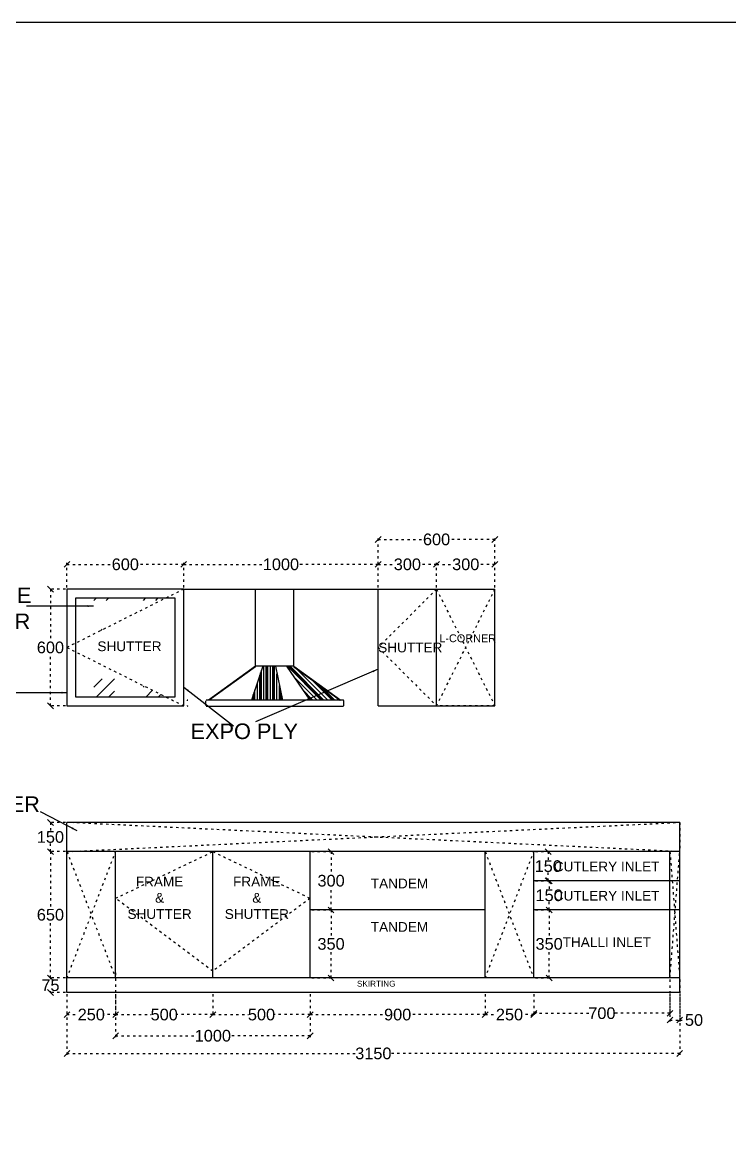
# Model space of a CAD drawing. Header units: millimetres. Extents: x 220712 to 1505573, y -354410 to 241923.
# Drawn here: x 316048 to 319685, y 126262 to 131990 of the extents above; entities that cross this region are included whole.
import ezdxf

# ---------------------------------------------------------------- set-up
doc = ezdxf.new("R2010")
doc.units = ezdxf.units.MM
doc.header["$MEASUREMENT"] = 0
doc.linetypes.add('ACAD_ISO03W100', pattern=[30, 12, -18])
doc.layers.add('Walls', color=253, linetype='Continuous')
doc.layers.add('Words', color=7, linetype='Continuous')
doc.styles.get("Standard").update_dxf_attribs({"font": 'arial.ttf'})
doc.dimstyles.get("Standard").update_dxf_attribs({"dimtxt": 60, "dimasz": 30, "dimexe": 7.75, "dimexo": 8.13, "dimgap": 0.63, "dimtad": 0, "dimtih": 1, "dimtoh": 1, "dimdec": 0, "dimzin": 0, "dimtxsty": 'Standard', "dimblk": 'OBLIQUE', "dimcen": 2.25, "dimclrd": 1, "dimclre": 1, "dimclrt": 1, "dimadec": 0, "dimazin": 0, "dimtfac": 1, "dimtdec": 0, "dimtofl": 0, "dimtmove": 0, "dimatfit": 3, "dimfxl": 1, "dimtolj": 1, "dimtzin": 0, "dimlwd": 30, "dimarcsym": 0})

# ---------------------------------------------------------------- blocks, each defined once
blk = doc.blocks.new('_Oblique')
at = {"color": 0, "linetype": 'ByBlock', "lineweight": -2}
blk.add_line((-0.5, -0.5), (0.5, 0.5), dxfattribs=at)
blk = doc.blocks.new('*D936')
at = {"layer": 'Defpoints', "color": 0, "linetype": 'ACAD_ISO03W100', "transparency": 16777216}
for p in [(316527.8, 127108.8), (316277.8, 126998.8), (316277.8, 126885.3)]:
    blk.add_point(p, dxfattribs=at)
at = {"layer": 'Walls', "color": 1, "linetype": 'ACAD_ISO03W100', "lineweight": -2, "transparency": 16777216}
for p, q in [((316527.8, 127100.6), (316527.8, 126877.5)), ((316277.8, 126990.6), (316277.8, 126877.5))]:
    blk.add_line(p, q, dxfattribs=at)
at = {"layer": 'Walls', "color": 1, "linetype": 'ACAD_ISO03W100', "lineweight": 30, "transparency": 16777216}
for p, q in [((316277.8, 126885.3), (316335.5, 126885.3)), ((316527.8, 126885.3), (316470.2, 126885.3))]:
    blk.add_line(p, q, dxfattribs=at)
at = {"layer": 'Walls', "color": 1, "linetype": 'ACAD_ISO03W100', "lineweight": 30, "transparency": 16777216, "xscale": 30, "yscale": 30, "zscale": 30, "rotation": 180}
blk.add_blockref('_Oblique', (316277.8, 126885.3), dxfattribs=at)
at = {"layer": 'Walls', "color": 1, "linetype": 'ACAD_ISO03W100', "lineweight": 30, "transparency": 16777216, "xscale": 30, "yscale": 30, "zscale": 30}
blk.add_blockref('_Oblique', (316527.8, 126885.3), dxfattribs=at)
at = {"layer": 'Walls', "color": 1, "linetype": 'ACAD_ISO03W100', "transparency": 16777216, "insert": (316402.8, 126885.3), "char_height": 60, "attachment_point": 5}
blk.add_mtext('\\A1;250', dxfattribs=at)
blk = doc.blocks.new('*D905')
at = {"layer": 'Defpoints', "color": 0, "linetype": 'ACAD_ISO03W100', "transparency": 16777216}
for p in [(316527.8, 126998.8), (317027.8, 126998.8), (317027.8, 126885.3)]:
    blk.add_point(p, dxfattribs=at)
at = {"layer": 'Walls', "color": 1, "linetype": 'ACAD_ISO03W100', "lineweight": -2, "transparency": 16777216}
for p, q in [((316527.8, 126990.6), (316527.8, 126877.5)), ((317027.8, 126990.6), (317027.8, 126877.5))]:
    blk.add_line(p, q, dxfattribs=at)
at = {"layer": 'Walls', "color": 1, "linetype": 'ACAD_ISO03W100', "lineweight": 30, "transparency": 16777216}
for p, q in [((316527.8, 126885.3), (316711, 126885.3)), ((317027.8, 126885.3), (316844.7, 126885.3))]:
    blk.add_line(p, q, dxfattribs=at)
at = {"layer": 'Walls', "color": 1, "linetype": 'ACAD_ISO03W100', "lineweight": 30, "transparency": 16777216, "xscale": 30, "yscale": 30, "zscale": 30, "rotation": 180}
blk.add_blockref('_Oblique', (316527.8, 126885.3), dxfattribs=at)
at = {"layer": 'Walls', "color": 1, "linetype": 'ACAD_ISO03W100', "lineweight": 30, "transparency": 16777216, "xscale": 30, "yscale": 30, "zscale": 30}
blk.add_blockref('_Oblique', (317027.8, 126885.3), dxfattribs=at)
at = {"layer": 'Walls', "color": 1, "linetype": 'ACAD_ISO03W100', "transparency": 16777216, "insert": (316777.8, 126885.3), "char_height": 60, "attachment_point": 5}
blk.add_mtext('\\A1;500', dxfattribs=at)
blk = doc.blocks.new('*D906')
at = {"layer": 'Defpoints', "color": 0, "linetype": 'ACAD_ISO03W100', "transparency": 16777216}
for p in [(317527.8, 126998.8), (318427.8, 126998.8), (318427.8, 126885.3)]:
    blk.add_point(p, dxfattribs=at)
at = {"layer": 'Walls', "color": 1, "linetype": 'ACAD_ISO03W100', "lineweight": -2, "transparency": 16777216}
for p, q in [((317527.8, 126990.6), (317527.8, 126877.5)), ((318427.8, 126990.6), (318427.8, 126877.5))]:
    blk.add_line(p, q, dxfattribs=at)
at = {"layer": 'Walls', "color": 1, "linetype": 'ACAD_ISO03W100', "lineweight": 30, "transparency": 16777216}
for p, q in [((317527.8, 126885.3), (317911, 126885.3)), ((318427.8, 126885.3), (318044.7, 126885.3))]:
    blk.add_line(p, q, dxfattribs=at)
at = {"layer": 'Walls', "color": 1, "linetype": 'ACAD_ISO03W100', "lineweight": 30, "transparency": 16777216, "xscale": 30, "yscale": 30, "zscale": 30, "rotation": 180}
blk.add_blockref('_Oblique', (317527.8, 126885.3), dxfattribs=at)
at = {"layer": 'Walls', "color": 1, "linetype": 'ACAD_ISO03W100', "lineweight": 30, "transparency": 16777216, "xscale": 30, "yscale": 30, "zscale": 30}
blk.add_blockref('_Oblique', (318427.8, 126885.3), dxfattribs=at)
at = {"layer": 'Walls', "color": 1, "linetype": 'ACAD_ISO03W100', "transparency": 16777216, "insert": (317977.8, 126885.3), "char_height": 60, "attachment_point": 5}
blk.add_mtext('\\A1;900', dxfattribs=at)
blk = doc.blocks.new('*D907')
at = {"layer": 'Defpoints', "color": 0, "linetype": 'ACAD_ISO03W100', "transparency": 16777216}
for p in [(318427.8, 126998.8), (318677.8, 126998.8), (318677.8, 126885.3)]:
    blk.add_point(p, dxfattribs=at)
at = {"layer": 'Walls', "color": 1, "linetype": 'ACAD_ISO03W100', "lineweight": -2, "transparency": 16777216}
for p, q in [((318427.8, 126990.6), (318427.8, 126877.5)), ((318677.8, 126990.6), (318677.8, 126877.5))]:
    blk.add_line(p, q, dxfattribs=at)
at = {"layer": 'Walls', "color": 1, "linetype": 'ACAD_ISO03W100', "lineweight": 30, "transparency": 16777216}
for p, q in [((318427.8, 126885.3), (318485.5, 126885.3)), ((318677.8, 126885.3), (318620.2, 126885.3))]:
    blk.add_line(p, q, dxfattribs=at)
at = {"layer": 'Walls', "color": 1, "linetype": 'ACAD_ISO03W100', "lineweight": 30, "transparency": 16777216, "xscale": 30, "yscale": 30, "zscale": 30, "rotation": 180}
blk.add_blockref('_Oblique', (318427.8, 126885.3), dxfattribs=at)
at = {"layer": 'Walls', "color": 1, "linetype": 'ACAD_ISO03W100', "lineweight": 30, "transparency": 16777216, "xscale": 30, "yscale": 30, "zscale": 30}
blk.add_blockref('_Oblique', (318677.8, 126885.3), dxfattribs=at)
at = {"layer": 'Walls', "color": 1, "linetype": 'ACAD_ISO03W100', "transparency": 16777216, "insert": (318552.8, 126885.3), "char_height": 60, "attachment_point": 5}
blk.add_mtext('\\A1;250', dxfattribs=at)
blk = doc.blocks.new('*D908')
at = {"layer": 'Defpoints', "color": 0, "linetype": 'ACAD_ISO03W100', "transparency": 16777216}
for p in [(318677.8, 126998.8), (319377.8, 126998.8), (319377.8, 126892.3)]:
    blk.add_point(p, dxfattribs=at)
at = {"layer": 'Walls', "color": 1, "linetype": 'ACAD_ISO03W100', "lineweight": -2, "transparency": 16777216}
for p, q in [((318677.8, 126990.6), (318677.8, 126884.5)), ((319377.8, 126990.6), (319377.8, 126884.5))]:
    blk.add_line(p, q, dxfattribs=at)
at = {"layer": 'Walls', "color": 1, "linetype": 'ACAD_ISO03W100', "lineweight": 30, "transparency": 16777216}
for p, q in [((318677.8, 126892.3), (318961.3, 126892.3)), ((319377.8, 126892.3), (319094.4, 126892.3))]:
    blk.add_line(p, q, dxfattribs=at)
at = {"layer": 'Walls', "color": 1, "linetype": 'ACAD_ISO03W100', "lineweight": 30, "transparency": 16777216, "xscale": 30, "yscale": 30, "zscale": 30, "rotation": 180}
blk.add_blockref('_Oblique', (318677.8, 126892.3), dxfattribs=at)
at = {"layer": 'Walls', "color": 1, "linetype": 'ACAD_ISO03W100', "lineweight": 30, "transparency": 16777216, "xscale": 30, "yscale": 30, "zscale": 30}
blk.add_blockref('_Oblique', (319377.8, 126892.3), dxfattribs=at)
at = {"layer": 'Walls', "color": 1, "linetype": 'ACAD_ISO03W100', "transparency": 16777216, "insert": (319027.8, 126892.3), "char_height": 60, "attachment_point": 5}
blk.add_mtext('\\A1;700', dxfattribs=at)
blk = doc.blocks.new('*D909')
at = {"layer": 'Defpoints', "color": 0, "linetype": 'ACAD_ISO03W100', "transparency": 16777216}
for p in [(317027.8, 126998.8), (317527.8, 126998.8), (317527.8, 126885.3)]:
    blk.add_point(p, dxfattribs=at)
at = {"layer": 'Walls', "color": 1, "linetype": 'ACAD_ISO03W100', "lineweight": -2, "transparency": 16777216}
for p, q in [((317027.8, 126990.6), (317027.8, 126877.5)), ((317527.8, 126990.6), (317527.8, 126877.5))]:
    blk.add_line(p, q, dxfattribs=at)
at = {"layer": 'Walls', "color": 1, "linetype": 'ACAD_ISO03W100', "lineweight": 30, "transparency": 16777216}
for p, q in [((317027.8, 126885.3), (317211, 126885.3)), ((317527.8, 126885.3), (317344.7, 126885.3))]:
    blk.add_line(p, q, dxfattribs=at)
at = {"layer": 'Walls', "color": 1, "linetype": 'ACAD_ISO03W100', "lineweight": 30, "transparency": 16777216, "xscale": 30, "yscale": 30, "zscale": 30, "rotation": 180}
blk.add_blockref('_Oblique', (317027.8, 126885.3), dxfattribs=at)
at = {"layer": 'Walls', "color": 1, "linetype": 'ACAD_ISO03W100', "lineweight": 30, "transparency": 16777216, "xscale": 30, "yscale": 30, "zscale": 30}
blk.add_blockref('_Oblique', (317527.8, 126885.3), dxfattribs=at)
at = {"layer": 'Walls', "color": 1, "linetype": 'ACAD_ISO03W100', "transparency": 16777216, "insert": (317277.8, 126885.3), "char_height": 60, "attachment_point": 5}
blk.add_mtext('\\A1;500', dxfattribs=at)
blk = doc.blocks.new('*D910')
at = {"layer": 'Defpoints', "color": 0, "linetype": 'ACAD_ISO03W100', "transparency": 16777216}
for p in [(316527.8, 126998.8), (317527.8, 126998.8), (317527.8, 126776.3)]:
    blk.add_point(p, dxfattribs=at)
at = {"layer": 'Walls', "color": 1, "linetype": 'ACAD_ISO03W100', "lineweight": -2, "transparency": 16777216}
for p, q in [((316527.8, 126990.6), (316527.8, 126768.5)), ((317527.8, 126990.6), (317527.8, 126768.5))]:
    blk.add_line(p, q, dxfattribs=at)
at = {"layer": 'Walls', "color": 1, "linetype": 'ACAD_ISO03W100', "lineweight": 30, "transparency": 16777216}
for p, q in [((316527.8, 126776.3), (316940.5, 126776.3)), ((317527.8, 126776.3), (317115.1, 126776.3))]:
    blk.add_line(p, q, dxfattribs=at)
at = {"layer": 'Walls', "color": 1, "linetype": 'ACAD_ISO03W100', "lineweight": 30, "transparency": 16777216, "xscale": 30, "yscale": 30, "zscale": 30, "rotation": 180}
blk.add_blockref('_Oblique', (316527.8, 126776.3), dxfattribs=at)
at = {"layer": 'Walls', "color": 1, "linetype": 'ACAD_ISO03W100', "lineweight": 30, "transparency": 16777216, "xscale": 30, "yscale": 30, "zscale": 30}
blk.add_blockref('_Oblique', (317527.8, 126776.3), dxfattribs=at)
at = {"layer": 'Walls', "color": 1, "linetype": 'ACAD_ISO03W100', "transparency": 16777216, "insert": (317027.8, 126776.3), "char_height": 60, "attachment_point": 5}
blk.add_mtext('\\A1;1000', dxfattribs=at)
blk = doc.blocks.new('*D937')
at = {"layer": 'Defpoints', "color": 0, "linetype": 'ACAD_ISO03W100', "transparency": 16777216}
for p in [(316192.8, 127073.8), (316277.8, 127073.8), (316277.8, 126998.8)]:
    blk.add_point(p, dxfattribs=at)
at = {"layer": 'Walls', "color": 1, "linetype": 'ACAD_ISO03W100', "lineweight": -2, "transparency": 16777216}
for p, q in [((316269.7, 127073.8), (316185.1, 127073.8)), ((316269.7, 126998.8), (316185.1, 126998.8))]:
    blk.add_line(p, q, dxfattribs=at)
at = {"layer": 'Walls', "color": 1, "linetype": 'ACAD_ISO03W100', "lineweight": 30, "transparency": 16777216}
for p, q in [((316192.8, 127073.8), (316192.8, 127067.4)), ((316192.8, 126998.8), (316192.8, 127005.1))]:
    blk.add_line(p, q, dxfattribs=at)
at = {"layer": 'Walls', "color": 1, "linetype": 'ACAD_ISO03W100', "lineweight": 30, "transparency": 16777216, "xscale": 30, "yscale": 30, "zscale": 30}
for p, rotation in [((316192.8, 127073.8), 90), ((316192.8, 126998.8), 270)]:
    blk.add_blockref('_Oblique', p, dxfattribs=dict(at, rotation=rotation))
at = {"layer": 'Walls', "color": 1, "linetype": 'ACAD_ISO03W100', "transparency": 16777216, "insert": (316192.8, 127036.3), "char_height": 60, "attachment_point": 5}
blk.add_mtext('\\A1;75', dxfattribs=at)
blk = doc.blocks.new('*D938')
at = {"layer": 'Defpoints', "color": 0, "linetype": 'ACAD_ISO03W100', "lineweight": -2, "transparency": 16777216}
for p in [(316877.8, 129201.3), (316277.8, 129073.8), (316877.8, 129073.8)]:
    blk.add_point(p, dxfattribs=at)
at = {"layer": 'Walls', "color": 1, "linetype": 'ACAD_ISO03W100', "lineweight": -2, "transparency": 16777216}
for p, q in [((316277.8, 129081.9), (316277.8, 129209)), ((316877.8, 129081.9), (316877.8, 129209))]:
    blk.add_line(p, q, dxfattribs=at)
at = {"layer": 'Walls', "color": 1, "linetype": 'ACAD_ISO03W100', "lineweight": 30, "transparency": 16777216}
for p, q in [((316277.8, 129201.3), (316510.9, 129201.3)), ((316877.8, 129201.3), (316644.8, 129201.3))]:
    blk.add_line(p, q, dxfattribs=at)
at = {"layer": 'Walls', "color": 1, "linetype": 'ACAD_ISO03W100', "lineweight": 30, "transparency": 16777216, "xscale": 30, "yscale": 30, "zscale": 30, "rotation": 180}
blk.add_blockref('_Oblique', (316277.8, 129201.3), dxfattribs=at)
at = {"layer": 'Walls', "color": 1, "linetype": 'ACAD_ISO03W100', "lineweight": 30, "transparency": 16777216, "xscale": 30, "yscale": 30, "zscale": 30}
blk.add_blockref('_Oblique', (316877.8, 129201.3), dxfattribs=at)
at = {"layer": 'Walls', "color": 1, "linetype": 'ACAD_ISO03W100', "transparency": 16777216, "insert": (316577.8, 129201.3), "char_height": 60, "attachment_point": 5}
blk.add_mtext('\\A1;600', dxfattribs=at)
blk = doc.blocks.new('*D939')
at = {"layer": 'Defpoints', "color": 0, "linetype": 'ACAD_ISO03W100', "lineweight": -2, "transparency": 16777216}
for p in [(316277.8, 129073.8), (316192.8, 128473.8), (316277.8, 128473.8)]:
    blk.add_point(p, dxfattribs=at)
at = {"layer": 'Walls', "color": 1, "linetype": 'ACAD_ISO03W100', "lineweight": -2, "transparency": 16777216}
for p, q in [((316269.7, 129073.8), (316185.1, 129073.8)), ((316269.7, 128473.8), (316185.1, 128473.8))]:
    blk.add_line(p, q, dxfattribs=at)
at = {"layer": 'Walls', "color": 1, "linetype": 'ACAD_ISO03W100', "lineweight": 30, "transparency": 16777216}
for p, q in [((316192.8, 129073.8), (316192.8, 128805)), ((316192.8, 128473.8), (316192.8, 128742.5))]:
    blk.add_line(p, q, dxfattribs=at)
at = {"layer": 'Walls', "color": 1, "linetype": 'ACAD_ISO03W100', "lineweight": 30, "transparency": 16777216, "xscale": 30, "yscale": 30, "zscale": 30}
for p, rotation in [((316192.8, 129073.8), 90), ((316192.8, 128473.8), 270)]:
    blk.add_blockref('_Oblique', p, dxfattribs=dict(at, rotation=rotation))
at = {"layer": 'Walls', "color": 1, "linetype": 'ACAD_ISO03W100', "transparency": 16777216, "insert": (316192.8, 128773.8), "char_height": 60, "attachment_point": 5}
blk.add_mtext('\\A1;600', dxfattribs=at)
blk = doc.blocks.new('*D940')
at = {"layer": 'Defpoints', "color": 0, "linetype": 'ACAD_ISO03W100', "lineweight": -2, "transparency": 16777216}
for p in [(317877.8, 129201.3), (316877.8, 129073.8), (317877.8, 129073.8)]:
    blk.add_point(p, dxfattribs=at)
at = {"layer": 'Walls', "color": 1, "linetype": 'ACAD_ISO03W100', "lineweight": -2, "transparency": 16777216}
for p, q in [((316877.8, 129081.9), (316877.8, 129209)), ((317877.8, 129081.9), (317877.8, 129209))]:
    blk.add_line(p, q, dxfattribs=at)
at = {"layer": 'Walls', "color": 1, "linetype": 'ACAD_ISO03W100', "lineweight": 30, "transparency": 16777216}
for p, q in [((316877.8, 129201.3), (317290.5, 129201.3)), ((317877.8, 129201.3), (317465.1, 129201.3))]:
    blk.add_line(p, q, dxfattribs=at)
at = {"layer": 'Walls', "color": 1, "linetype": 'ACAD_ISO03W100', "lineweight": 30, "transparency": 16777216, "xscale": 30, "yscale": 30, "zscale": 30, "rotation": 180}
blk.add_blockref('_Oblique', (316877.8, 129201.3), dxfattribs=at)
at = {"layer": 'Walls', "color": 1, "linetype": 'ACAD_ISO03W100', "lineweight": 30, "transparency": 16777216, "xscale": 30, "yscale": 30, "zscale": 30}
blk.add_blockref('_Oblique', (317877.8, 129201.3), dxfattribs=at)
at = {"layer": 'Walls', "color": 1, "linetype": 'ACAD_ISO03W100', "transparency": 16777216, "insert": (317377.8, 129201.3), "char_height": 60, "attachment_point": 5}
blk.add_mtext('\\A1;1000', dxfattribs=at)
blk = doc.blocks.new('*D953')
at = {"layer": 'Defpoints', "color": 0, "linetype": 'ACAD_ISO03W100', "transparency": 16777216}
for p in [(319377.8, 127073.8), (319427.8, 127073.8), (319427.8, 126857.3)]:
    blk.add_point(p, dxfattribs=at)
at = {"layer": 'Walls', "color": 1, "linetype": 'ACAD_ISO03W100', "lineweight": -2, "transparency": 16777216}
for p, q in [((319377.8, 127065.6), (319377.8, 126849.5)), ((319427.8, 127065.6), (319427.8, 126849.5))]:
    blk.add_line(p, q, dxfattribs=at)
at = {"layer": 'Walls', "color": 1, "linetype": 'ACAD_ISO03W100', "lineweight": 30, "transparency": 16777216}
for p, q in [((319377.8, 126857.3), (319427.8, 126857.3)), ((319427.8, 126857.3), (319457.8, 126857.3))]:
    blk.add_line(p, q, dxfattribs=at)
at = {"layer": 'Walls', "color": 1, "linetype": 'ACAD_ISO03W100', "lineweight": 30, "transparency": 16777216, "xscale": 30, "yscale": 30, "zscale": 30, "rotation": 180}
blk.add_blockref('_Oblique', (319377.8, 126857.3), dxfattribs=at)
at = {"layer": 'Walls', "color": 1, "linetype": 'ACAD_ISO03W100', "lineweight": 30, "transparency": 16777216, "xscale": 30, "yscale": 30, "zscale": 30}
blk.add_blockref('_Oblique', (319427.8, 126857.3), dxfattribs=at)
at = {"layer": 'Walls', "color": 1, "linetype": 'ACAD_ISO03W100', "transparency": 16777216, "insert": (319501.3, 126857.3), "char_height": 60, "attachment_point": 5}
blk.add_mtext('\\A1;50', dxfattribs=at)
blk = doc.blocks.new('*D912')
at = {"layer": 'Defpoints', "color": 0, "linetype": 'ACAD_ISO03W100', "transparency": 16777216}
for p in [(316277.8, 126998.8), (319427.8, 126998.8), (319427.8, 126685.3)]:
    blk.add_point(p, dxfattribs=at)
at = {"layer": 'Walls', "color": 1, "linetype": 'ACAD_ISO03W100', "lineweight": -2, "transparency": 16777216}
for p, q in [((316277.8, 126990.6), (316277.8, 126677.5)), ((319427.8, 126990.6), (319427.8, 126677.5))]:
    blk.add_line(p, q, dxfattribs=at)
at = {"layer": 'Walls', "color": 1, "linetype": 'ACAD_ISO03W100', "lineweight": 30, "transparency": 16777216}
for p, q in [((316277.8, 126685.3), (317762.7, 126685.3)), ((319427.8, 126685.3), (317942.9, 126685.3))]:
    blk.add_line(p, q, dxfattribs=at)
at = {"layer": 'Walls', "color": 1, "linetype": 'ACAD_ISO03W100', "lineweight": 30, "transparency": 16777216, "xscale": 30, "yscale": 30, "zscale": 30, "rotation": 180}
blk.add_blockref('_Oblique', (316277.8, 126685.3), dxfattribs=at)
at = {"layer": 'Walls', "color": 1, "linetype": 'ACAD_ISO03W100', "lineweight": 30, "transparency": 16777216, "xscale": 30, "yscale": 30, "zscale": 30}
blk.add_blockref('_Oblique', (319427.8, 126685.3), dxfattribs=at)
at = {"layer": 'Walls', "color": 1, "linetype": 'ACAD_ISO03W100', "transparency": 16777216, "insert": (317852.8, 126685.3), "char_height": 60, "attachment_point": 5}
blk.add_mtext('\\A1;3150', dxfattribs=at)
blk = doc.blocks.new('*D1270')
at = {"layer": 'Defpoints', "color": 0, "linetype": 'ACAD_ISO03W100', "lineweight": -2, "transparency": 16777216}
for p in [(318177.8, 129201.3), (317877.8, 129073.8), (318177.8, 129073.8)]:
    blk.add_point(p, dxfattribs=at)
at = {"layer": 'Walls', "color": 1, "linetype": 'ACAD_ISO03W100', "lineweight": -2, "transparency": 16777216}
for p, q in [((317877.8, 129081.9), (317877.8, 129209)), ((318177.8, 129081.9), (318177.8, 129209))]:
    blk.add_line(p, q, dxfattribs=at)
at = {"layer": 'Walls', "color": 1, "linetype": 'ACAD_ISO03W100', "lineweight": 30, "transparency": 16777216}
for p, q in [((317877.8, 129201.3), (317961.1, 129201.3)), ((318177.8, 129201.3), (318094.6, 129201.3))]:
    blk.add_line(p, q, dxfattribs=at)
at = {"layer": 'Walls', "color": 1, "linetype": 'ACAD_ISO03W100', "lineweight": 30, "transparency": 16777216, "xscale": 30, "yscale": 30, "zscale": 30, "rotation": 180}
blk.add_blockref('_Oblique', (317877.8, 129201.3), dxfattribs=at)
at = {"layer": 'Walls', "color": 1, "linetype": 'ACAD_ISO03W100', "lineweight": 30, "transparency": 16777216, "xscale": 30, "yscale": 30, "zscale": 30}
blk.add_blockref('_Oblique', (318177.8, 129201.3), dxfattribs=at)
at = {"layer": 'Walls', "color": 1, "linetype": 'ACAD_ISO03W100', "transparency": 16777216, "insert": (318027.8, 129201.3), "char_height": 60, "attachment_point": 5}
blk.add_mtext('\\A1;300', dxfattribs=at)
blk = doc.blocks.new('*D1910')
at = {"layer": 'Defpoints', "color": 0, "linetype": 'ACAD_ISO03W100', "lineweight": -2, "transparency": 16777216}
for p in [(318477.8, 129201.3), (318177.8, 129073.8), (318477.8, 129073.8)]:
    blk.add_point(p, dxfattribs=at)
at = {"layer": 'Walls', "color": 1, "linetype": 'ACAD_ISO03W100', "lineweight": -2, "transparency": 16777216}
for p, q in [((318177.8, 129081.9), (318177.8, 129209)), ((318477.8, 129081.9), (318477.8, 129209))]:
    blk.add_line(p, q, dxfattribs=at)
at = {"layer": 'Walls', "color": 1, "linetype": 'ACAD_ISO03W100', "lineweight": 30, "transparency": 16777216}
for p, q in [((318177.8, 129201.3), (318261.1, 129201.3)), ((318477.8, 129201.3), (318394.6, 129201.3))]:
    blk.add_line(p, q, dxfattribs=at)
at = {"layer": 'Walls', "color": 1, "linetype": 'ACAD_ISO03W100', "lineweight": 30, "transparency": 16777216, "xscale": 30, "yscale": 30, "zscale": 30, "rotation": 180}
blk.add_blockref('_Oblique', (318177.8, 129201.3), dxfattribs=at)
at = {"layer": 'Walls', "color": 1, "linetype": 'ACAD_ISO03W100', "lineweight": 30, "transparency": 16777216, "xscale": 30, "yscale": 30, "zscale": 30}
blk.add_blockref('_Oblique', (318477.8, 129201.3), dxfattribs=at)
at = {"layer": 'Walls', "color": 1, "linetype": 'ACAD_ISO03W100', "transparency": 16777216, "insert": (318327.8, 129201.3), "char_height": 60, "attachment_point": 5}
blk.add_mtext('\\A1;300', dxfattribs=at)
blk = doc.blocks.new('*D1911')
at = {"layer": 'Defpoints', "color": 0, "linetype": 'ACAD_ISO03W100', "lineweight": -2, "transparency": 16777216}
for p in [(318477.8, 129329.5), (317877.8, 129073.8), (318477.8, 129073.8)]:
    blk.add_point(p, dxfattribs=at)
at = {"layer": 'Walls', "color": 1, "linetype": 'ACAD_ISO03W100', "lineweight": -2, "transparency": 16777216}
for p, q in [((317877.8, 129081.9), (317877.8, 129337.2)), ((318477.8, 129081.9), (318477.8, 129337.2))]:
    blk.add_line(p, q, dxfattribs=at)
at = {"layer": 'Walls', "color": 1, "linetype": 'ACAD_ISO03W100', "lineweight": 30, "transparency": 16777216}
for p, q in [((317877.8, 129329.5), (318110.9, 129329.5)), ((318477.8, 129329.5), (318244.8, 129329.5))]:
    blk.add_line(p, q, dxfattribs=at)
at = {"layer": 'Walls', "color": 1, "linetype": 'ACAD_ISO03W100', "lineweight": 30, "transparency": 16777216, "xscale": 30, "yscale": 30, "zscale": 30, "rotation": 180}
blk.add_blockref('_Oblique', (317877.8, 129329.5), dxfattribs=at)
at = {"layer": 'Walls', "color": 1, "linetype": 'ACAD_ISO03W100', "lineweight": 30, "transparency": 16777216, "xscale": 30, "yscale": 30, "zscale": 30}
blk.add_blockref('_Oblique', (318477.8, 129329.5), dxfattribs=at)
at = {"layer": 'Walls', "color": 1, "linetype": 'ACAD_ISO03W100', "transparency": 16777216, "insert": (318177.8, 129329.5), "char_height": 60, "attachment_point": 5}
blk.add_mtext('\\A1;600', dxfattribs=at)
blk = doc.blocks.new('*D1912')
at = {"layer": 'Defpoints', "color": 0, "linetype": 'ACAD_ISO03W100', "transparency": 16777216}
for p in [(316192.8, 127723.8), (316277.8, 127723.8), (316277.8, 127073.8)]:
    blk.add_point(p, dxfattribs=at)
at = {"layer": 'Walls', "color": 1, "linetype": 'ACAD_ISO03W100', "lineweight": -2, "transparency": 16777216}
for p, q in [((316269.7, 127723.8), (316185.1, 127723.8)), ((316269.7, 127073.8), (316185.1, 127073.8))]:
    blk.add_line(p, q, dxfattribs=at)
at = {"layer": 'Walls', "color": 1, "linetype": 'ACAD_ISO03W100', "lineweight": 30, "transparency": 16777216}
for p, q in [((316192.8, 127723.8), (316192.8, 127430)), ((316192.8, 127073.8), (316192.8, 127367.5))]:
    blk.add_line(p, q, dxfattribs=at)
at = {"layer": 'Walls', "color": 1, "linetype": 'ACAD_ISO03W100', "lineweight": 30, "transparency": 16777216, "xscale": 30, "yscale": 30, "zscale": 30}
for p, rotation in [((316192.8, 127723.8), 90), ((316192.8, 127073.8), 270)]:
    blk.add_blockref('_Oblique', p, dxfattribs=dict(at, rotation=rotation))
at = {"layer": 'Walls', "color": 1, "linetype": 'ACAD_ISO03W100', "transparency": 16777216, "insert": (316192.8, 127398.8), "char_height": 60, "attachment_point": 5}
blk.add_mtext('\\A1;650', dxfattribs=at)
blk = doc.blocks.new('*D1913')
at = {"layer": 'Defpoints', "color": 0, "linetype": 'ACAD_ISO03W100', "transparency": 16777216}
for p in [(316192.8, 127873.8), (316277.8, 127873.8), (316277.8, 127723.8)]:
    blk.add_point(p, dxfattribs=at)
at = {"layer": 'Walls', "color": 1, "linetype": 'ACAD_ISO03W100', "lineweight": -2, "transparency": 16777216}
for p, q in [((316269.7, 127873.8), (316185.1, 127873.8)), ((316269.7, 127723.8), (316185.1, 127723.8))]:
    blk.add_line(p, q, dxfattribs=at)
at = {"layer": 'Walls', "color": 1, "linetype": 'ACAD_ISO03W100', "lineweight": 30, "transparency": 16777216}
for p, q in [((316192.8, 127873.8), (316192.8, 127830)), ((316192.8, 127723.8), (316192.8, 127767.5))]:
    blk.add_line(p, q, dxfattribs=at)
at = {"layer": 'Walls', "color": 1, "linetype": 'ACAD_ISO03W100', "lineweight": 30, "transparency": 16777216, "xscale": 30, "yscale": 30, "zscale": 30}
for p, rotation in [((316192.8, 127873.8), 90), ((316192.8, 127723.8), 270)]:
    blk.add_blockref('_Oblique', p, dxfattribs=dict(at, rotation=rotation))
at = {"layer": 'Walls', "color": 1, "linetype": 'ACAD_ISO03W100', "transparency": 16777216, "insert": (316192.8, 127798.8), "char_height": 60, "attachment_point": 5}
blk.add_mtext('\\A1;150', dxfattribs=at)
blk = doc.blocks.new('*D1914')
at = {"layer": 'Defpoints', "color": 0, "linetype": 'ACAD_ISO03W100', "transparency": 16777216}
for p in [(317527.8, 127423.8), (317635.5, 127423.8), (317527.8, 127073.8)]:
    blk.add_point(p, dxfattribs=at)
at = {"layer": 'Walls', "color": 1, "linetype": 'ACAD_ISO03W100', "lineweight": -2, "transparency": 16777216}
for p, q in [((317536, 127423.8), (317643.3, 127423.8)), ((317536, 127073.8), (317643.3, 127073.8))]:
    blk.add_line(p, q, dxfattribs=at)
at = {"layer": 'Walls', "color": 1, "linetype": 'ACAD_ISO03W100', "lineweight": 30, "transparency": 16777216}
for p, q in [((317635.5, 127423.8), (317635.5, 127280)), ((317635.5, 127073.8), (317635.5, 127217.5))]:
    blk.add_line(p, q, dxfattribs=at)
at = {"layer": 'Walls', "color": 1, "linetype": 'ACAD_ISO03W100', "lineweight": 30, "transparency": 16777216, "xscale": 30, "yscale": 30, "zscale": 30}
for p, rotation in [((317635.5, 127423.8), 90), ((317635.5, 127073.8), 270)]:
    blk.add_blockref('_Oblique', p, dxfattribs=dict(at, rotation=rotation))
at = {"layer": 'Walls', "color": 1, "linetype": 'ACAD_ISO03W100', "transparency": 16777216, "insert": (317635.5, 127248.8), "char_height": 60, "attachment_point": 5}
blk.add_mtext('\\A1;350', dxfattribs=at)
blk = doc.blocks.new('*D1915')
at = {"layer": 'Defpoints', "color": 0, "linetype": 'ACAD_ISO03W100', "transparency": 16777216}
for p in [(317527.8, 127723.8), (317635.5, 127723.8), (317527.8, 127423.8)]:
    blk.add_point(p, dxfattribs=at)
at = {"layer": 'Walls', "color": 1, "linetype": 'ACAD_ISO03W100', "lineweight": -2, "transparency": 16777216}
for p, q in [((317536, 127723.8), (317643.3, 127723.8)), ((317536, 127423.8), (317643.3, 127423.8))]:
    blk.add_line(p, q, dxfattribs=at)
at = {"layer": 'Walls', "color": 1, "linetype": 'ACAD_ISO03W100', "lineweight": 30, "transparency": 16777216}
for p, q in [((317635.5, 127723.8), (317635.5, 127605)), ((317635.5, 127423.8), (317635.5, 127542.5))]:
    blk.add_line(p, q, dxfattribs=at)
at = {"layer": 'Walls', "color": 1, "linetype": 'ACAD_ISO03W100', "lineweight": 30, "transparency": 16777216, "xscale": 30, "yscale": 30, "zscale": 30}
for p, rotation in [((317635.5, 127723.8), 90), ((317635.5, 127423.8), 270)]:
    blk.add_blockref('_Oblique', p, dxfattribs=dict(at, rotation=rotation))
at = {"layer": 'Walls', "color": 1, "linetype": 'ACAD_ISO03W100', "transparency": 16777216, "insert": (317635.5, 127573.8), "char_height": 60, "attachment_point": 5}
blk.add_mtext('\\A1;300', dxfattribs=at)
blk = doc.blocks.new('*D1916')
at = {"layer": 'Defpoints', "color": 0, "linetype": 'ACAD_ISO03W100', "transparency": 16777216}
for p in [(318677.8, 127423.8), (318756.5, 127423.8), (318677.8, 127073.8)]:
    blk.add_point(p, dxfattribs=at)
at = {"layer": 'Walls', "color": 1, "linetype": 'ACAD_ISO03W100', "lineweight": -2, "transparency": 16777216}
for p, q in [((318686, 127423.8), (318764.3, 127423.8)), ((318686, 127073.8), (318764.3, 127073.8))]:
    blk.add_line(p, q, dxfattribs=at)
at = {"layer": 'Walls', "color": 1, "linetype": 'ACAD_ISO03W100', "lineweight": 30, "transparency": 16777216}
for p, q in [((318756.5, 127423.8), (318756.5, 127280)), ((318756.5, 127073.8), (318756.5, 127217.5))]:
    blk.add_line(p, q, dxfattribs=at)
at = {"layer": 'Walls', "color": 1, "linetype": 'ACAD_ISO03W100', "lineweight": 30, "transparency": 16777216, "xscale": 30, "yscale": 30, "zscale": 30}
for p, rotation in [((318756.5, 127423.8), 90), ((318756.5, 127073.8), 270)]:
    blk.add_blockref('_Oblique', p, dxfattribs=dict(at, rotation=rotation))
at = {"layer": 'Walls', "color": 1, "linetype": 'ACAD_ISO03W100', "transparency": 16777216, "insert": (318756.5, 127248.8), "char_height": 60, "attachment_point": 5}
blk.add_mtext('\\A1;350', dxfattribs=at)
blk = doc.blocks.new('*D1917')
at = {"layer": 'Defpoints', "color": 0, "linetype": 'ACAD_ISO03W100', "transparency": 16777216}
for p in [(318677.8, 127573.8), (318756.5, 127573.8), (318677.8, 127423.8)]:
    blk.add_point(p, dxfattribs=at)
at = {"layer": 'Walls', "color": 1, "linetype": 'ACAD_ISO03W100', "lineweight": -2, "transparency": 16777216}
for p, q in [((318686, 127573.8), (318764.3, 127573.8)), ((318686, 127423.8), (318764.3, 127423.8))]:
    blk.add_line(p, q, dxfattribs=at)
at = {"layer": 'Walls', "color": 1, "linetype": 'ACAD_ISO03W100', "lineweight": 30, "transparency": 16777216}
for p, q in [((318756.5, 127573.8), (318756.5, 127530)), ((318756.5, 127423.8), (318756.5, 127467.5))]:
    blk.add_line(p, q, dxfattribs=at)
at = {"layer": 'Walls', "color": 1, "linetype": 'ACAD_ISO03W100', "lineweight": 30, "transparency": 16777216, "xscale": 30, "yscale": 30, "zscale": 30}
for p, rotation in [((318756.5, 127573.8), 90), ((318756.5, 127423.8), 270)]:
    blk.add_blockref('_Oblique', p, dxfattribs=dict(at, rotation=rotation))
at = {"layer": 'Walls', "color": 1, "linetype": 'ACAD_ISO03W100', "transparency": 16777216, "insert": (318756.5, 127498.8), "char_height": 60, "attachment_point": 5}
blk.add_mtext('\\A1;150', dxfattribs=at)
blk = doc.blocks.new('*D1918')
at = {"layer": 'Defpoints', "color": 0, "linetype": 'ACAD_ISO03W100', "transparency": 16777216}
for p in [(318677.8, 127723.8), (318751.9, 127723.8), (318677.8, 127573.8)]:
    blk.add_point(p, dxfattribs=at)
at = {"layer": 'Walls', "color": 1, "linetype": 'ACAD_ISO03W100', "lineweight": -2, "transparency": 16777216}
for p, q in [((318686, 127723.8), (318759.6, 127723.8)), ((318686, 127573.8), (318759.6, 127573.8))]:
    blk.add_line(p, q, dxfattribs=at)
at = {"layer": 'Walls', "color": 1, "linetype": 'ACAD_ISO03W100', "lineweight": 30, "transparency": 16777216}
for p, q in [((318751.9, 127723.8), (318751.9, 127680)), ((318751.9, 127573.8), (318751.9, 127617.5))]:
    blk.add_line(p, q, dxfattribs=at)
at = {"layer": 'Walls', "color": 1, "linetype": 'ACAD_ISO03W100', "lineweight": 30, "transparency": 16777216, "xscale": 30, "yscale": 30, "zscale": 30}
for p, rotation in [((318751.9, 127723.8), 90), ((318751.9, 127573.8), 270)]:
    blk.add_blockref('_Oblique', p, dxfattribs=dict(at, rotation=rotation))
at = {"layer": 'Walls', "color": 1, "linetype": 'ACAD_ISO03W100', "transparency": 16777216, "insert": (318751.9, 127648.8), "char_height": 60, "attachment_point": 5}
blk.add_mtext('\\A1;150', dxfattribs=at)

msp = doc.modelspace()

# ---------------------------------------------------------------- hatches: boundary and pattern name
h = msp.add_hatch()
h.set_pattern_fill('PLASTI', color=256, scale=134.284278, angle=90, style=0)
h.set_pattern_definition([(90, (268196.56, -37820.306), (-33.5710696, 2e-15), []), (90, (268192.362, -37820.306), (-33.5710696, 2e-15), []), (90, (268188.166, -37820.306), (-33.5710696, 2e-15), []), (90, (268175.577, -37820.306), (-33.5710696, 2e-15), [])])
h.paths.add_polyline_path([(317349.3, 128677.1), (317284.4, 128677.1), (317226.1, 128503.4), (317385.1, 128503.4)])
h = msp.add_hatch()
h.set_pattern_fill('PLASTI', color=256, scale=157.981504, angle=315, style=0)
h.set_pattern_definition([(315, (268196.56, -37820.306), (27.927448, 27.927448), []), (315, (268200.05, -37816.815), (27.927448, 27.927448), []), (315, (268203.54, -37813.324), (27.927448, 27.927448), []), (315, (268214.013, -37802.85), (27.927448, 27.927448), [])])
h.paths.add_polyline_path([(317525.5, 128503.4), (317682.6, 128503.4), (317444.4, 128675.1, -0.159804), (317443, 128677.1), (317406.4, 128677.1)])
at = {"layer": 'Walls', "linetype": 'ACAD_ISO03W100', "true_color": 0xadddf7}
h = msp.add_hatch(dxfattribs=at)
h.set_pattern_fill('GOST_GLASS', color=141, scale=30)
h.set_pattern_definition([(45, (0, -554.5), (254.55844, 0), [150, -210]), (45, (63.64, -554.5), (254.55844, 0), [60, -300]), (45, (0, -490.86), (254.55844, 0), [60, -300])])
h.paths.add_polyline_path([(316322.8, 128796.3), (316322.8, 128751.3), (316787.8, 128518.8), (316832.8, 128518.8), (316832.8, 129028.8), (316787.8, 129028.8)], flags=17)
h.paths.add_polyline_path([(316322.8, 129028.8), (316322.8, 128518.8), (316832.8, 128518.8), (316832.8, 129028.8)], flags=17)
h.paths.add_polyline_path([(316418.7, 128726.8), (316773.5, 128726.8), (316773.5, 128829.8), (316418.7, 128829.8)], flags=8)

# ---------------------------------------------------------------- linework, layer by layer
for p, q in [((317246.9, 128677.1), (317006, 128503.4)), ((317246.8, 128675.1), (317008.7, 128503.4)), ((317284.4, 128677.1), (317226.1, 128503.4)), ((317349.3, 128677.1), (317385.1, 128503.4)), ((317406.4, 128677.1), (317525.5, 128503.4)), ((317444.4, 128677.1), (317685.3, 128503.4)), ((317444.4, 128675.1), (317682.6, 128503.4)), ((316990.2, 128499.4), (316990.2, 128475.7)), ((317697.1, 128503.4), (316994.1, 128503.4)), ((317701.1, 128475.7), (317701.1, 128499.4)), ((316994.1, 128471.8), (317697.1, 128471.8))]:
    msp.add_line(p, q)
for centre, start, end in [((316899.1, 128499.4), 90, 180), ((316899.1, 128475.7), 180, 270), ((317697.1, 128499.4), 0, 90), ((317697.1, 128475.7), 270, 0)]:
    msp.add_arc(centre, 3.95, start, end)
at = {"layer": 'Walls', "color": 18, "true_color": 0x000000}
for p, q in [((316277.8, 129073.8), (316277.8, 128473.8)), ((316877.8, 129073.8), (316277.8, 129073.8)), ((316877.8, 128473.8), (316877.8, 129073.8)), ((316877.8, 129073.8), (318477.8, 129073.8)), ((317246.8, 128675.1), (317246.8, 129073.8)), ((317444.4, 128677.1), (317444.4, 129073.8)), ((317877.8, 128473.8), (317877.8, 129073.8)), ((318177.8, 128473.8), (318177.8, 129073.8)), ((318477.8, 128473.8), (318477.8, 129073.8)), ((317444.4, 128677.1), (317246.8, 128677.1)), ((316277.8, 128473.8), (316877.8, 128473.8)), ((317877.8, 128473.8), (318477.8, 128473.8)), ((316277.8, 126998.8), (316277.8, 127873.8)), ((319427.8, 127873.8), (316277.8, 127873.8)), ((319427.8, 126998.8), (319427.8, 127873.8)), ((319427.8, 127723.8), (316277.8, 127723.8)), ((316527.8, 127073.8), (316527.8, 127723.8)), ((317027.8, 127073.8), (317027.8, 127723.8)), ((317527.8, 127073.8), (317527.8, 127723.8)), ((318427.8, 127073.8), (318427.8, 127723.8)), ((318677.8, 127073.8), (318677.8, 127723.8)), ((319377.8, 127073.8), (319377.8, 127723.8)), ((319427.8, 127573.8), (318677.8, 127573.8)), ((318427.8, 127423.8), (317527.8, 127423.8)), ((319427.8, 127423.8), (318677.8, 127423.8)), ((319427.8, 127073.8), (316277.8, 127073.8)), ((319427.8, 126998.8), (316277.8, 126998.8))]:
    msp.add_line(p, q, dxfattribs=at)
for points in [[(308575, 131990), (364744, 131990), (364744, 106094.5), (308575, 106094.5)], [(316322.8, 129028.8), (316832.8, 129028.8), (316832.8, 128518.8), (316322.8, 128518.8)]]:
    msp.add_lwpolyline(points, close=True, dxfattribs=at)
at = {"layer": 'Walls', "color": 9, "linetype": 'ACAD_ISO03W100', "true_color": 0xc7c8ca}
for points in [[(316877.8, 129073.8), (316277.8, 128773.8), (316877.8, 128473.8)], [(318177.8, 129073.8), (317877.8, 128773.8), (318177.8, 128473.8)], [(318177.8, 129073.8), (318477.8, 128473.8), (318177.8, 128473.8), (318477.8, 129073.8)], [(317027.8, 127723.8), (317527.8, 127483.8), (317027.8, 127108.8), (316527.8, 127483.8), (317027.8, 127723.8)]]:
    msp.add_lwpolyline(points, dxfattribs=at)
at = {"layer": 'Walls', "color": 240, "linetype": 'ACAD_ISO03W100', "true_color": 0xed1f24}
for points in [[(316277.8, 127723.8), (319427.8, 127873.8), (319427.8, 127723.8), (316277.8, 127873.8)], [(316277.8, 127723.8), (316527.8, 127073.8), (316277.8, 127073.8), (316527.8, 127723.8)], [(318427.8, 127723.8), (318677.8, 127073.8), (318427.8, 127073.8), (318677.8, 127723.8)], [(319377.8, 127723.8), (319427.8, 127073.8), (319377.8, 127073.8), (319427.8, 127723.8)]]:
    msp.add_lwpolyline(points, dxfattribs=at)

# ---------------------------------------------------------------- texts
at = {"color": 7, "attachment_point": 1}
for s, width, insert, char_height in [('L-CORNER', 199.693, (318192, 128841.2), 40), ('SHUTTER', 300.775, (316434.3, 128805), 50), ('SHUTTER', 300.775, (317877.8, 128798.7), 50), ('\\pxqc;CUTLERY INLET ', 1084.346, (318509.9, 127672), 50), ('\\pxqc;FRAME & SHUTTER', 300.775, (316603.5, 127594.5), 50), ('\\pxqc;FRAME & SHUTTER', 300.775, (317103.5, 127594.5), 50), ('TANDEM', 300.775, (317839.8, 127585), 50), ('\\pxqc;CUTLERY INLET ', 1084.346, (318509.9, 127522), 50), ('TANDEM', 300.775, (317839.8, 127361.3), 50), ('\\pxqc;THALLI INLET ', 462.73, (318821.8, 127283), 50)]:
    msp.add_mtext_dynamic_manual_height_columns(s, width=width, gutter_width=1213, heights=[0], dxfattribs=dict(at, insert=insert, char_height=char_height))
at = {"color": 18, "true_color": 0x000000, "insert": (317768.8, 127059.3), "char_height": 30, "attachment_point": 1}
msp.add_mtext_dynamic_manual_height_columns('SKIRTING', width=2764.543, gutter_width=1, heights=[238.1], dxfattribs=at)
at = {"layer": 'Words', "color": 0, "char_height": 80, "attachment_point": 1}
for s, width, insert in [('WOODEN FRAME GLASS SHUTTER', 958.319, (315158, 129082)), ('EXPO PLY', 561.99, (316913, 128382.8)), ('FILLER', 958.319, (315759.5, 128008))]:
    msp.add_mtext_dynamic_manual_height_columns(s, width=width, gutter_width=866.4, heights=[440.1], dxfattribs=dict(at, insert=insert))

# ---------------------------------------------------------------- dimensions: what is measured, and where the dimension line sits
at = {"layer": 'Walls', "color": 159, "linetype": 'ACAD_ISO03W100', "true_color": 0x22346e}
dim = msp.add_linear_dim(base=(318477.8, 129329.5), p1=(317877.8, 129073.8), p2=(318477.8, 129073.8), dimstyle='Standard', dxfattribs=at)
dim.commit()
dim.dimension.update_dxf_attribs({"geometry": '*D1911', "text_midpoint": (318177.8, 129329.5)})
at = {"layer": 'Walls', "color": 18, "linetype": 'ACAD_ISO03W100', "true_color": 0x000000}
for base, p1, p2, picture, middle in [((316877.8, 129201.3), (316277.8, 129073.8), (316877.8, 129073.8), '*D938', (316577.8, 129201.3)), ((317877.8, 129201.3), (316877.8, 129073.8), (317877.8, 129073.8), '*D940', (317377.8, 129201.3)), ((316277.8, 126885.3), (316527.8, 127108.8), (316277.8, 126998.8), '*D936', (316402.8, 126885.3)), ((317027.8, 126885.3), (316527.8, 126998.8), (317027.8, 126998.8), '*D905', (316777.8, 126885.3)), ((318427.8, 126885.3), (317527.8, 126998.8), (318427.8, 126998.8), '*D906', (317977.8, 126885.3)), ((318677.8, 126885.3), (318427.8, 126998.8), (318677.8, 126998.8), '*D907', (318552.8, 126885.3)), ((319377.8, 126892.3), (318677.8, 126998.8), (319377.8, 126998.8), '*D908', (319027.8, 126892.3))]:
    dim = msp.add_linear_dim(base=base, p1=p1, p2=p2, dimstyle='Standard', dxfattribs=at)
    dim.commit()
    dim.dimension.update_dxf_attribs({"geometry": picture, "text_midpoint": middle})
at = {"layer": 'Walls', "color": 9, "linetype": 'ACAD_ISO03W100', "true_color": 0xc7c8ca}
for base, p1, p2, picture, middle in [((318177.8, 129201.3), (317877.8, 129073.8), (318177.8, 129073.8), '*D1270', (318027.8, 129201.3)), ((318477.8, 129201.3), (318177.8, 129073.8), (318477.8, 129073.8), '*D1910', (318327.8, 129201.3)), ((319427.8, 126857.3), (319377.8, 127073.8), (319427.8, 127073.8), '*D953', (319501.3, 126857.3)), ((319427.8, 126685.3), (316277.8, 126998.8), (319427.8, 126998.8), '*D912', (317852.8, 126685.3))]:
    dim = msp.add_linear_dim(base=base, p1=p1, p2=p2, dimstyle='Standard', dxfattribs=at)
    dim.commit()
    dim.dimension.update_dxf_attribs({"geometry": picture, "text_midpoint": middle})
at = {"layer": 'Walls', "color": 18, "linetype": 'ACAD_ISO03W100', "true_color": 0x000000}
dim = msp.add_linear_dim(base=(316192.8, 128473.8), p1=(316277.8, 129073.8), p2=(316277.8, 128473.8), angle=90, dimstyle='Standard', dxfattribs=at)
dim.commit()
dim.dimension.update_dxf_attribs({"geometry": '*D939', "text_midpoint": (316192.8, 128773.8)})
at = {"layer": 'Walls', "color": 9, "linetype": 'ACAD_ISO03W100', "true_color": 0xc7c8ca}
for base, p1, p2, picture, middle in [((316192.8, 127873.8), (316277.8, 127723.8), (316277.8, 127873.8), '*D1913', (316192.8, 127798.8)), ((316192.8, 127723.8), (316277.8, 127073.8), (316277.8, 127723.8), '*D1912', (316192.8, 127398.8)), ((317635.5, 127723.8), (317527.8, 127423.8), (317527.8, 127723.8), '*D1915', (317635.5, 127573.8)), ((318751.9, 127723.8), (318677.8, 127573.8), (318677.8, 127723.8), '*D1918', (318751.9, 127648.8)), ((318756.5, 127573.8), (318677.8, 127423.8), (318677.8, 127573.8), '*D1917', (318756.5, 127498.8)), ((317635.5, 127423.8), (317527.8, 127073.8), (317527.8, 127423.8), '*D1914', (317635.5, 127248.8)), ((318756.5, 127423.8), (318677.8, 127073.8), (318677.8, 127423.8), '*D1916', (318756.5, 127248.8))]:
    dim = msp.add_linear_dim(base=base, p1=p1, p2=p2, angle=90, dimstyle='Standard', dxfattribs=at)
    dim.commit()
    dim.dimension.update_dxf_attribs({"geometry": picture, "text_midpoint": middle})
at = {"layer": 'Walls', "color": 18, "linetype": 'ACAD_ISO03W100', "true_color": 0x000000}
dim = msp.add_linear_dim(base=(316192.8, 127073.8), p1=(316277.8, 126998.8), p2=(316277.8, 127073.8), angle=90, text='75', dimstyle='Standard', dxfattribs=at)
dim.commit()
dim.dimension.update_dxf_attribs({"geometry": '*D937', "text_midpoint": (316192.8, 127036.3)})
at = {"layer": 'Walls', "color": 240, "linetype": 'ACAD_ISO03W100', "true_color": 0xed1f24}
for base, p1, picture, middle in [((317527.8, 126776.3), (316527.8, 126998.8), '*D910', (317027.8, 126776.3)), ((317527.8, 126885.3), (317027.8, 126998.8), '*D909', (317277.8, 126885.3))]:
    dim = msp.add_linear_dim(base=base, p1=p1, p2=(317527.8, 126998.8), dimstyle='Standard', dxfattribs=at)
    dim.commit()
    dim.dimension.update_dxf_attribs({"geometry": picture, "text_midpoint": middle})

# ---------------------------------------------------------------- leaders
at = {"layer": 'Walls', "color": 252, "linetype": 'ByBlock', "true_color": 0x939598}
for points in [[(316414, 128986.9), (316070.5, 128986.5)], [(317877.8, 128662.5), (317247, 128391)], [(316280, 128541.4), (315936.5, 128541)], [(316877.8, 128570), (317134.5, 128370.1)], [(316330.2, 127831), (316142, 127928)]]:
    msp.add_leader(points, dimstyle='Standard', override={"dimgap": 0.63, "dimtad": 0}, dxfattribs=at)

doc.saveas('drawing.dxf')
